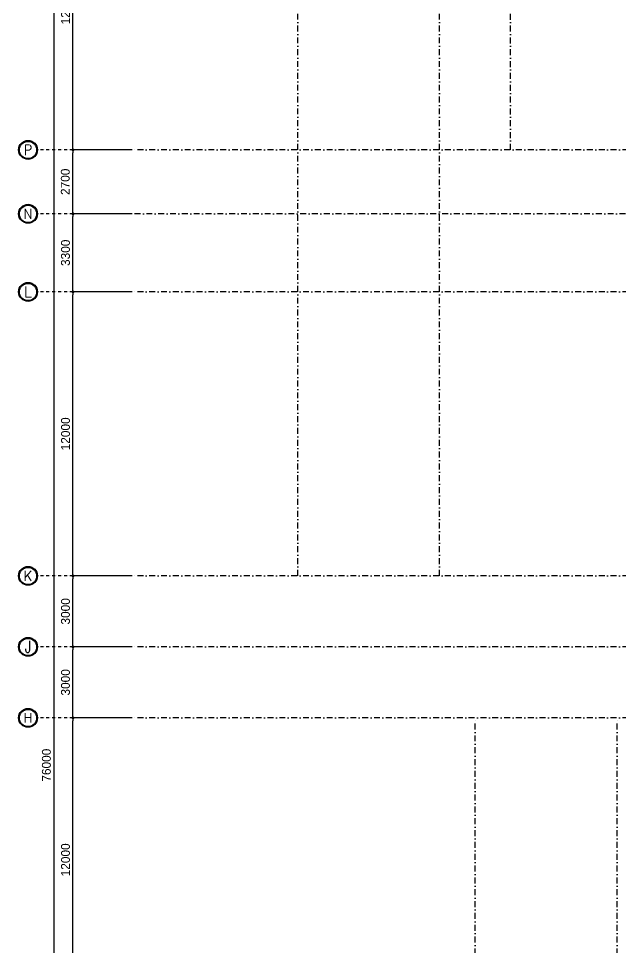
# Model space of a CAD drawing. Extents: x -354516 to 794396, y -401250 to -150594.
# Drawn here: x -65800 to -40355, y -364150 to -324902 of the extents above; entities that cross this region are included whole.
import ezdxf
from ezdxf.enums import TextEntityAlignment as Align

# ---------------------------------------------------------------- set-up
doc = ezdxf.new("R2010")
doc.units = 0
doc.header["$LTSCALE"] = 1000
doc.header["$MEASUREMENT"] = 0
doc.linetypes.add('DASHDOT2', pattern=[0.5, 0.25, -0.125, 0, -0.125])
doc.linetypes.add('DOTE', pattern=[2.42, 2, -0.2, 0.02, -0.2])
for name, color, linetype in [('5', 5, 'Continuous'), ('A-轴线1', 1, 'DOTE'), ('AXIS', 35, 'Continuous'), ('AXIS_TEXT', 7, 'Continuous'), ('墙体', 7, 'Continuous')]:
    doc.layers.add(name, color=color, linetype=linetype)
doc.styles.add('_TCH_AXIS', font='COMPLEX', dxfattribs={"bigfont": 'GBCBIG'})
doc.styles.add('COMPLEX', font='COMPLEX')
doc.styles.add('Word-n', font='stylu.ttf')
doc.dimstyles.new('1-150', dxfattribs={"dimscale": 150, "dimtxt": 2.5, "dimasz": 0.8, "dimexe": 0.8, "dimexo": 0, "dimgap": 0.8, "dimtad": 1, "dimdec": 0, "dimzin": 0, "dimdsep": 46, "dimtxsty": 'Word-n', "dimblk": 'DOT', "dimcen": 0, "dimclrd": 137, "dimclre": 137, "dimclrt": 35, "dimadec": 4, "dimazin": 0, "dimtfac": 1, "dimtdec": 0, "dimtofl": 0, "dimtmove": 2, "dimatfit": 3, "dimldrblk": 'A', "dimfxl": 0, "dimtolj": 1, "dimtzin": 0, "dimarcsym": 0})

# ---------------------------------------------------------------- blocks, each defined once
blk = doc.blocks.new('_AXISO')
blk.add_circle((0, 0), 0.5)
at = {"layer": 'AXIS_TEXT', "style": 'COMPLEX', "width": 1.041667}
blk.add_attdef('A', text='', height=0.56, dxfattribs=at).set_placement((-0.25, -0.28), (0.25, -0.28), align=Align.FIT)
blk = doc.blocks.new('_Dot')
at = {"color": 0, "linetype": 'ByBlock', "lineweight": -2}
blk.add_line((-0.5, 0), (-1, 0), dxfattribs=at)
at = {"color": 0, "linetype": 'ByBlock', "const_width": 0.5}
blk.add_lwpolyline([(-0.25, 0, 1), (0.25, 0, 1)], format="xyb", close=True, dxfattribs=at)
blk = doc.blocks.new('*D196')
at = {"layer": 'Defpoints', "color": 0}
for p in [(-22364, 66587), (-19064, 66587), (-19064, -9413)]:
    blk.add_point(p, dxfattribs=at)
at = {"layer": '墙体', "color": 137, "lineweight": -2}
for p, q in [((-19064, 66587), (-22484, 66587)), ((-22364, -9293), (-22364, 66467)), ((-19064, -9413), (-22484, -9413))]:
    blk.add_line(p, q, dxfattribs=at)
at = {"layer": '墙体', "color": 137, "lineweight": -2, "xscale": 120, "yscale": 120, "zscale": 120}
for p, rotation in [((-22364, 66587), 90), ((-22364, -9413), 270)]:
    blk.add_blockref('_Dot', p, dxfattribs=dict(at, rotation=rotation))
at = {"layer": '墙体', "color": 35, "insert": (-22686, 28587), "char_height": 375, "attachment_point": 5, "rotation": 90, "style": 'Word-n'}
blk.add_mtext('\\A1;76000', dxfattribs=at)
blk = doc.blocks.new('A')
at = {"color": 134}
for p, q in [((-0.37, 0), (-2.13, 0)), ((-1.44, 1.15), (-1.09, 1.44)), ((-1.44, 1.15), (-0.37, 0)), ((-1.44, -1.15), (-0.37, 0)), ((-1.09, 1.44), (0, 0)), ((-1.09, -1.44), (0, 0)), ((-1.44, -1.15), (-1.09, -1.44))]:
    blk.add_line(p, q, dxfattribs=at)
for points in [[(-1.44, 1.15), (-1.09, 1.44), (-0.37, 0), (0, 0)], [(-1.44, -1.15), (-1.09, -1.44), (-0.37, 0), (0, 0)]]:
    blk.add_solid(points, dxfattribs=at)
blk = doc.blocks.new('*D203')
at = {"layer": 'Defpoints', "color": 0}
for p in [(-21564, 30587), (-19064, 30587), (-19064, 18587)]:
    blk.add_point(p, dxfattribs=at)
at = {"layer": '墙体', "color": 137, "lineweight": -2}
for p, q in [((-19064, 30587), (-21684, 30587)), ((-21564, 18707), (-21564, 30467)), ((-19064, 18587), (-21684, 18587))]:
    blk.add_line(p, q, dxfattribs=at)
at = {"layer": '墙体', "color": 137, "lineweight": -2, "xscale": 120, "yscale": 120, "zscale": 120}
for p, rotation in [((-21564, 30587), 90), ((-21564, 18587), 270)]:
    blk.add_blockref('_Dot', p, dxfattribs=dict(at, rotation=rotation))
at = {"layer": '墙体', "color": 35, "insert": (-21878, 24587), "char_height": 375, "attachment_point": 5, "rotation": 90, "style": 'Word-n'}
blk.add_mtext('\\A1;12000', dxfattribs=at)
blk = doc.blocks.new('*D204')
at = {"layer": 'Defpoints', "color": 0}
for p in [(-21564, 33587), (-19064, 33587), (-19064, 30587)]:
    blk.add_point(p, dxfattribs=at)
at = {"layer": '墙体', "color": 137, "lineweight": -2}
for p, q in [((-19064, 33587), (-21684, 33587)), ((-21564, 30707), (-21564, 33467)), ((-19064, 30587), (-21684, 30587))]:
    blk.add_line(p, q, dxfattribs=at)
at = {"layer": '墙体', "color": 137, "lineweight": -2, "xscale": 120, "yscale": 120, "zscale": 120}
for p, rotation in [((-21564, 33587), 90), ((-21564, 30587), 270)]:
    blk.add_blockref('_Dot', p, dxfattribs=dict(at, rotation=rotation))
at = {"layer": '墙体', "color": 35, "insert": (-21879, 32087), "char_height": 375, "attachment_point": 5, "rotation": 90, "style": 'Word-n'}
blk.add_mtext('\\A1;3000', dxfattribs=at)
blk = doc.blocks.new('*D205')
at = {"layer": 'Defpoints', "color": 0}
for p in [(-21564, 36587), (-19064, 36587), (-19064, 33587)]:
    blk.add_point(p, dxfattribs=at)
at = {"layer": '墙体', "color": 137, "lineweight": -2}
for p, q in [((-19064, 36587), (-21684, 36587)), ((-21564, 33707), (-21564, 36467)), ((-19064, 33587), (-21684, 33587))]:
    blk.add_line(p, q, dxfattribs=at)
at = {"layer": '墙体', "color": 137, "lineweight": -2, "xscale": 120, "yscale": 120, "zscale": 120}
for p, rotation in [((-21564, 36587), 90), ((-21564, 33587), 270)]:
    blk.add_blockref('_Dot', p, dxfattribs=dict(at, rotation=rotation))
at = {"layer": '墙体', "color": 35, "insert": (-21879, 35087), "char_height": 375, "attachment_point": 5, "rotation": 90, "style": 'Word-n'}
blk.add_mtext('\\A1;3000', dxfattribs=at)
blk = doc.blocks.new('*D206')
at = {"layer": 'Defpoints', "color": 0}
for p in [(-21564, 48587), (-19064, 48587), (-19064, 36587)]:
    blk.add_point(p, dxfattribs=at)
at = {"layer": '墙体', "color": 137, "lineweight": -2}
for p, q in [((-19064, 48587), (-21684, 48587)), ((-21564, 36707), (-21564, 48467)), ((-19064, 36587), (-21684, 36587))]:
    blk.add_line(p, q, dxfattribs=at)
at = {"layer": '墙体', "color": 137, "lineweight": -2, "xscale": 120, "yscale": 120, "zscale": 120}
for p, rotation in [((-21564, 48587), 90), ((-21564, 36587), 270)]:
    blk.add_blockref('_Dot', p, dxfattribs=dict(at, rotation=rotation))
at = {"layer": '墙体', "color": 35, "insert": (-21878, 42587), "char_height": 375, "attachment_point": 5, "rotation": 90, "style": 'Word-n'}
blk.add_mtext('\\A1;12000', dxfattribs=at)
blk = doc.blocks.new('*D207')
at = {"layer": 'Defpoints', "color": 0}
for p in [(-21564, 51887), (-19064, 51887), (-19064, 48587)]:
    blk.add_point(p, dxfattribs=at)
at = {"layer": '墙体', "color": 137, "lineweight": -2}
for p, q in [((-19064, 51887), (-21684, 51887)), ((-21564, 48707), (-21564, 51767)), ((-19064, 48587), (-21684, 48587))]:
    blk.add_line(p, q, dxfattribs=at)
at = {"layer": '墙体', "color": 137, "lineweight": -2, "xscale": 120, "yscale": 120, "zscale": 120}
for p, rotation in [((-21564, 51887), 90), ((-21564, 48587), 270)]:
    blk.add_blockref('_Dot', p, dxfattribs=dict(at, rotation=rotation))
at = {"layer": '墙体', "color": 35, "insert": (-21879, 50237), "char_height": 375, "attachment_point": 5, "rotation": 90, "style": 'Word-n'}
blk.add_mtext('\\A1;3300', dxfattribs=at)
blk = doc.blocks.new('*D208')
at = {"layer": 'Defpoints', "color": 0}
for p in [(-21564, 54587), (-19064, 54587), (-19064, 51887)]:
    blk.add_point(p, dxfattribs=at)
at = {"layer": '墙体', "color": 137, "lineweight": -2}
for p, q in [((-19064, 54587), (-21684, 54587)), ((-21564, 52007), (-21564, 54467)), ((-19064, 51887), (-21684, 51887))]:
    blk.add_line(p, q, dxfattribs=at)
at = {"layer": '墙体', "color": 137, "lineweight": -2, "xscale": 120, "yscale": 120, "zscale": 120}
for p, rotation in [((-21564, 54587), 90), ((-21564, 51887), 270)]:
    blk.add_blockref('_Dot', p, dxfattribs=dict(at, rotation=rotation))
at = {"layer": '墙体', "color": 35, "insert": (-21886, 53237), "char_height": 375, "attachment_point": 5, "rotation": 90, "style": 'Word-n'}
blk.add_mtext('\\A1;2700', dxfattribs=at)
blk = doc.blocks.new('*D209')
at = {"layer": 'Defpoints', "color": 0}
for p in [(-21564, 66587), (-19064, 66587), (-19064, 54587)]:
    blk.add_point(p, dxfattribs=at)
at = {"layer": '墙体', "color": 137, "lineweight": -2}
for p, q in [((-19064, 66587), (-21684, 66587)), ((-21564, 54707), (-21564, 66467)), ((-19064, 54587), (-21684, 54587))]:
    blk.add_line(p, q, dxfattribs=at)
at = {"layer": '墙体', "color": 137, "lineweight": -2, "xscale": 120, "yscale": 120, "zscale": 120}
for p, rotation in [((-21564, 66587), 90), ((-21564, 54587), 270)]:
    blk.add_blockref('_Dot', p, dxfattribs=dict(at, rotation=rotation))
at = {"layer": '墙体', "color": 35, "insert": (-21878, 60587), "char_height": 375, "attachment_point": 5, "rotation": 90, "style": 'Word-n'}
blk.add_mtext('\\A1;12000', dxfattribs=at)
blk = doc.blocks.new('GRID')
at = {"layer": '5', "color": 250, "ltscale": 2}
for centre in [(-23463.6, 54580.7), (-23463.6, 51880.7), (-23463.6, 48580.7), (-23463.6, 36580.7), (-23463.6, 33580.7), (-23463.6, 30580.7)]:
    blk.add_circle(centre, 364.6, dxfattribs=at)
at = {"layer": '墙体', "color": 250, "linetype": 'DASHDOT2', "lineweight": -3}
for p, q in [((-12063.6, 36586.5), (-12063.6, 72586.5)), ((-6063.6, 36586.5), (-6063.6, 72586.5)), ((-3063.6, 54586.5), (-3063.6, 72586.5)), ((107436.4, 54586.5), (-19063.6, 54586.5)), ((57305.3, 51886.5), (-19063.6, 51886.5)), ((107436.4, 48586.5), (-19063.6, 48586.5)), ((107436.4, 36586.5), (-19063.6, 36586.5)), ((107436.4, 33586.5), (-19063.6, 33586.5)), ((107436.4, 30586.5), (-19063.6, 30586.5)), ((-4563.6, -11413.5), (-4563.6, 30586.5)), ((1436.4, -11413.5), (1436.4, 30586.5))]:
    blk.add_line(p, q, dxfattribs=at)
at = {"layer": '墙体', "color": 35, "linetype": 'DASHDOT2', "ltscale": 0.5}
for p, q in [((-19063.6, 54586.5), (-23063.6, 54586.5)), ((-19063.6, 51886.5), (-23063.6, 51886.5)), ((-19063.6, 48586.5), (-23063.6, 48586.5)), ((-19063.6, 36586.5), (-23063.6, 36586.5)), ((-19063.6, 33586.5), (-23063.6, 33586.5)), ((-19063.6, 30586.5), (-23063.6, 30586.5))]:
    blk.add_line(p, q, dxfattribs=at)
at = {"layer": 'AXIS'}
ref = blk.add_blockref('_AXISO', (-23463.6, 54586.5), dxfattribs=dict(at, xscale=800, yscale=800, zscale=800))
ref.add_attrib('A', 'P', dxfattribs={"layer": 'AXIS_TEXT', "height": 435.3, "style": '_TCH_AXIS'}).set_placement((-23639.8, 54368.9), (-23287.4, 54368.9), align=Align.FIT)
ref = blk.add_blockref('_AXISO', (-23463.6, 51886.5), dxfattribs=dict(at, xscale=800, yscale=800, zscale=800))
ref.add_attrib('A', 'N', dxfattribs={"layer": 'AXIS_TEXT', "height": 415.3, "style": '_TCH_AXIS'}).set_placement((-23651.5, 51678.9), (-23275.8, 51678.9), align=Align.FIT)
ref = blk.add_blockref('_AXISO', (-23463.6, 48586.5), dxfattribs=dict(at, xscale=800, yscale=800, zscale=800))
ref.add_attrib('A', 'L', dxfattribs={"layer": 'AXIS_TEXT', "height": 455.7, "style": '_TCH_AXIS'}).set_placement((-23626.4, 48358.7), (-23300.9, 48358.7), align=Align.FIT)
ref = blk.add_blockref('_AXISO', (-23463.6, 36586.5), dxfattribs=dict(at, xscale=800, yscale=800, zscale=800))
ref.add_attrib('A', 'K', dxfattribs={"layer": 'AXIS_TEXT', "height": 415.3, "style": '_TCH_AXIS'}).set_placement((-23651.5, 36378.9), (-23275.8, 36378.9), align=Align.FIT)
ref = blk.add_blockref('_AXISO', (-23463.6, 33586.5), dxfattribs=dict(at, xscale=800, yscale=800, zscale=800))
ref.add_attrib('A', 'J', dxfattribs={"layer": 'AXIS_TEXT', "height": 496.1, "style": '_TCH_AXIS'}).set_placement((-23593.5, 33338.5), (-23333.7, 33338.5), align=Align.FIT)
ref = blk.add_blockref('_AXISO', (-23463.6, 30586.5), dxfattribs=dict(at, xscale=800, yscale=800, zscale=800))
ref.add_attrib('A', 'H', dxfattribs={"layer": 'AXIS_TEXT', "height": 405.5, "style": '_TCH_AXIS'}).set_placement((-23656.7, 30383.8), (-23270.5, 30383.8), align=Align.FIT)
at = {"layer": '墙体', "color": 137}
for p1, p2, distance, picture, middle in [((-19063.6, -9413.5), (-19063.6, 66586.5), 3300, '*D196', (-22685.9, 28586.5)), ((-19063.6, 54586.5), (-19063.6, 66586.5), 2500, '*D209', (-21877.8, 60586.5)), ((-19063.6, 51886.5), (-19063.6, 54586.5), 2500, '*D208', (-21885.9, 53236.5)), ((-19063.6, 48586.5), (-19063.6, 51886.5), 2500, '*D207', (-21879.2, 50236.5)), ((-19063.6, 36586.5), (-19063.6, 48586.5), 2500, '*D206', (-21877.8, 42586.5)), ((-19063.6, 33586.5), (-19063.6, 36586.5), 2500, '*D205', (-21879.2, 35086.5)), ((-19063.6, 30586.5), (-19063.6, 33586.5), 2500, '*D204', (-21879.2, 32086.5)), ((-19063.6, 18586.5), (-19063.6, 30586.5), 2500, '*D203', (-21877.8, 24586.5))]:
    dim = blk.add_aligned_dim(p1=p1, p2=p2, distance=distance, dimstyle='1-150', dxfattribs=at)
    dim.commit()
    dim.dimension.update_dxf_attribs({"geometry": picture, "text_midpoint": middle})

msp = doc.modelspace()

# ---------------------------------------------------------------- block references
at = {"layer": 'A-轴线1'}
msp.add_blockref('GRID', (-41936.4, -385036.5), dxfattribs=at)

doc.saveas('drawing.dxf')
